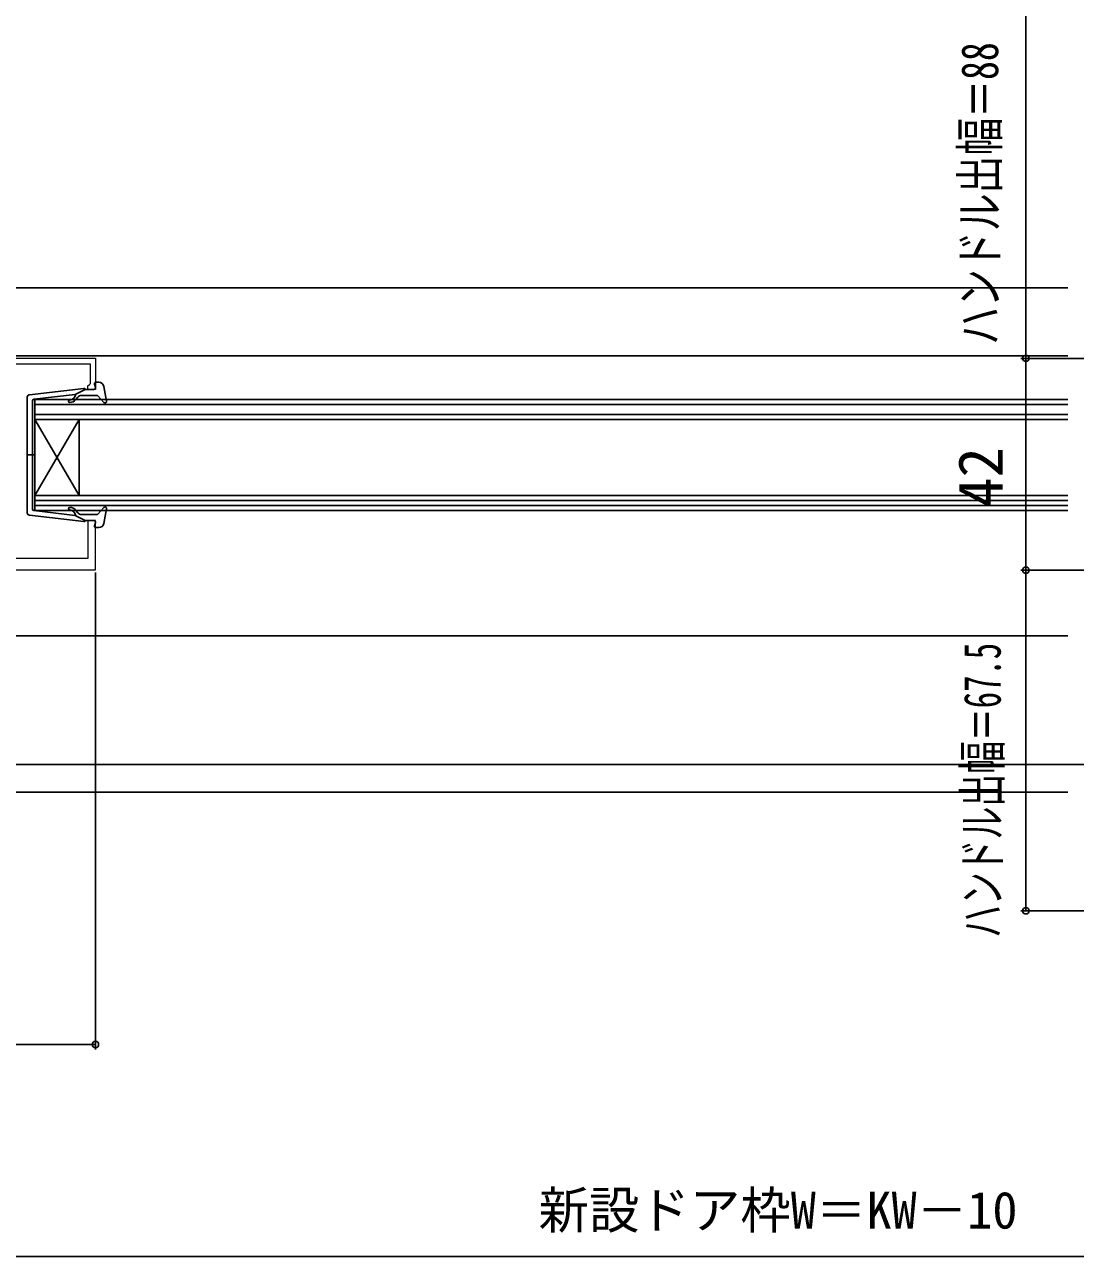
# Model space of a CAD drawing. Units: millimetres, scale not verified. Extents: x -525 to 525, y -803 to 799.
# Drawn here: x -172.4 to 35.8, y -583.3 to -339.1 of the extents above; entities that cross this region are included whole.
import ezdxf
from ezdxf.enums import TextEntityAlignment as Align

# ---------------------------------------------------------------- set-up
doc = ezdxf.new("R2010")
doc.units = ezdxf.units.MM
doc.header["$LTSCALE"] = 4
doc.layers.add('0-2_YKK_11', color=7, linetype='Continuous', lineweight=18)
for name, color, linetype in [('0-4_YKK_12', 2, 'Continuous'), ('0-5_YKK_13', 4, 'Continuous'), ('0-6_YKK_D', 6, 'Continuous')]:
    doc.layers.add(name, color=color, linetype=linetype)
doc.styles.add('ＭＳ ゴシック', font='')
doc.styles.get('ＭＳ ゴシック').set_extended_font_data('MS Gothic')

msp = doc.modelspace()

# ---------------------------------------------------------------- linework, layer by layer
at = {"layer": '0-2_YKK_11'}
for points in [[(-231, -405.201), (-158.4, -405.201), (-158.4, -411.401), (-159.9, -411.401), (-159.9, -410.701), (-159.6, -410.401), (-159.4, -410.201), (-159.4, -406.401), (-175.4, -406.401)], [(-230.2, -447.201), (-158.4, -447.201), (-158.4, -437.401), (-159.9, -437.401), (-159.9, -444.901), (-175.4, -444.901)]]:
    msp.add_lwpolyline(points, dxfattribs=at)
at = {"layer": '0-4_YKK_12'}
for p, q in [((34.296, -391.251), (-234.317, -391.251)), ((34.296, -404.751), (-236.2, -404.751)), ((-170.4, -413.401), (-170.4, -417.401)), ((34.296, -413.401), (-170.4, -413.401)), ((34.296, -414.401), (-170.4, -414.401)), ((34.296, -416.401), (-170.4, -416.401)), ((-170.4, -417.401), (-170.4, -432.401)), ((-170.4, -417.401), (-161.6, -432.401)), ((-170.4, -432.401), (-161.6, -417.401)), ((34.296, -417.401), (-170.4, -417.401)), ((-161.6, -417.401), (-161.6, -432.401)), ((-170.4, -432.401), (-170.4, -435.401)), ((-170.4, -432.401), (34.296, -432.401)), ((-170.4, -433.401), (34.296, -433.401)), ((-170.4, -434.401), (34.296, -434.401)), ((-170.4, -435.401), (34.296, -435.401)), ((34.296, -460.251), (-229.5, -460.251)), ((34.296, -460.251), (-229.496, -460.251)), ((34.296, -485.751), (-363.923, -485.751)), ((-244, -485.751), (34.296, -485.751)), ((-244, -485.751), (-1.5, -485.751)), ((1.5, -485.751), (34.296, -485.751)), ((432.516, -485.751), (34.296, -485.751)), ((34.296, -491.251), (-262.989, -491.251))]:
    msp.add_line(p, q, dxfattribs=at)
at = {"layer": '0-5_YKK_13'}
for p, q in [((-157.732, -410.001), (-158.3, -410.001)), ((-171.458, -412.45), (-160.717, -411.203)), ((-170.635, -413.37), (-162.4, -412.415)), ((-160.4, -411.401), (-162.4, -412.415)), ((-161.134, -412.601), (-158.132, -412.601)), ((-160.4, -411.401), (-158.7, -411.401)), ((-158.411, -411.021), (-158.589, -410.382)), ((-156.748, -410.819), (-156.205, -413.746)), ((-171.9, -412.947), (-171.9, -435.856)), ((-170.9, -413.668), (-170.9, -424.401)), ((-162.387, -412.761), (-162.708, -413.144)), ((-162.325, -413.465), (-161.9, -412.958)), ((-157.911, -412.699), (-156.722, -414.003)), ((-170.321, -424.401), (-171.952, -424.401)), ((-170.9, -435.134), (-170.9, -424.401)), ((-171.458, -436.353), (-160.717, -437.599)), ((-170.635, -435.432), (-162.4, -436.388)), ((-162.387, -436.042), (-162.708, -435.658)), ((-160.4, -437.401), (-162.4, -436.388)), ((-162.325, -435.337), (-161.9, -435.844)), ((-161.134, -436.201), (-158.132, -436.201)), ((-157.911, -436.103), (-156.722, -434.799)), ((-156.748, -437.984), (-156.205, -435.056)), ((-160.4, -437.401), (-158.7, -437.401)), ((-158.411, -437.782), (-158.589, -438.421)), ((-157.732, -438.801), (-158.3, -438.801))]:
    msp.add_line(p, q, dxfattribs=at)
for centre, radius, start, end in [((-158.3, -410.301), 0.3, 90, 195.56536), ((-157.732, -411.001), 1, 10.51214, 90), ((-171.4, -412.947), 0.5, 96.62089, 180), ((-162.54, -412.632), 0.2, 319.99999, 96.62089), ((-161.134, -413.601), 1, 90, 139.99999), ((-160.683, -411.501), 0.3, 19.47122, 96.62089), ((-158.7, -411.101), 0.3, 270, 15.56536), ((-158.132, -412.901), 0.3, 42.35531, 90), ((-170.6, -413.668), 0.3, 96.62089, 180), ((-163.474, -413.751), 0.25, 90, 270), ((-163.474, -412.501), 1, 270, 319.99999), ((-163.474, -412.501), 1.5, 270, 319.99999), ((-156.5, -413.801), 0.3, 222.35531, 10.51214), ((-171.4, -435.856), 0.5, 180, 263.37911), ((-170.6, -435.134), 0.3, 180, 263.37911), ((-163.474, -435.051), 0.25, 90, 270), ((-163.474, -436.301), 1.5, 40.00001, 90), ((-163.474, -436.301), 1, 40.00001, 90), ((-162.54, -436.17), 0.2, 263.37911, 40.00001), ((-161.134, -435.201), 1, 220.00001, 270), ((-158.132, -435.901), 0.3, 270, 317.64469), ((-156.5, -435.001), 0.3, 349.48786, 137.64469), ((-160.683, -437.301), 0.3, 263.37911, 340.52878), ((-158.7, -437.701), 0.3, 344.43464, 90), ((-158.3, -438.501), 0.3, 164.43464, 270), ((-157.732, -437.801), 1, 270, 349.48786)]:
    msp.add_arc(centre, radius, start, end, dxfattribs=at)
at = {"layer": '0-6_YKK_D'}
for p, q in [((26.002, -317.251), (26.002, -405.251)), ((164.9, -405.251), (25.002, -405.251)), ((164.9, -405.251), (25.002, -405.251)), ((26.002, -405.251), (26.002, -447.251)), ((-158.4, -447.701), (-158.4, -542.251)), ((164.941, -447.251), (25.002, -447.251)), ((164.941, -447.251), (25.002, -447.251)), ((26.002, -447.251), (26.002, -514.751)), ((87.001, -514.751), (25.002, -514.751)), ((-229, -541.251), (-158.4, -541.251)), ((-258.5, -583.251), (258.5, -583.251))]:
    msp.add_line(p, q, dxfattribs=at)
for centre in [(26.002, -405.251), (26.002, -405.251), (26.002, -447.251), (26.002, -447.251), (26.002, -514.751), (-158.4, -541.251)]:
    msp.add_circle(centre, 0.637, dxfattribs=at)

# ---------------------------------------------------------------- texts
at = {"layer": '0-6_YKK_D', "style": 'ＭＳ ゴシック'}
for s, width, p in [('ハンドル出幅＝88', 0.75, (22.696, -402.565)), ('ハンドル出幅＝67.5', 0.65, (23.196, -520.112))]:
    msp.add_text(s, height=7.331, rotation=90, dxfattribs=dict(at, width=width)).set_placement(p, align=Align.BOTTOM_LEFT)
msp.add_text('42', height=8.798, rotation=90, dxfattribs=at).set_placement((24.002, -434.842), align=Align.BOTTOM_LEFT)
msp.add_text('新設ドア枠W＝KW－10', height=7.331, dxfattribs=at).set_placement((-70.597, -579.944), align=Align.BOTTOM_LEFT)

doc.saveas('drawing.dxf')
